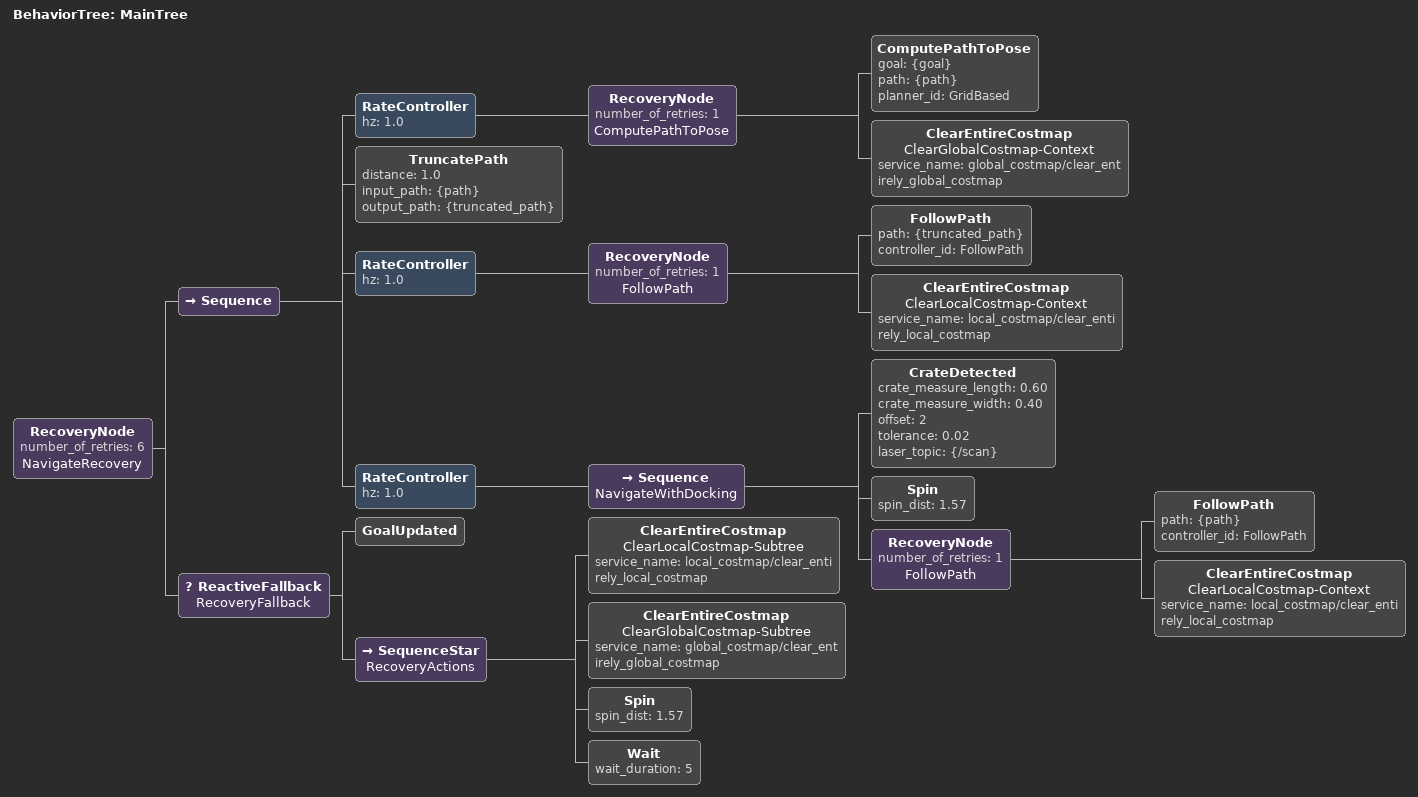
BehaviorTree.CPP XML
<!-- My custom made, hand written bt in nav2 conventions -->

<root main_tree_to_execute="MainTree">
  <BehaviorTree ID="MainTree">
    <RecoveryNode number_of_retries="6" name="NavigateRecovery">
        <Sequence>

            <RateController hz="1.0">
                <RecoveryNode number_of_retries="1" name="ComputePathToPose">
                    <ComputePathToPose goal="{goal}" path="{path}" planner_id="GridBased"/>
                    <ClearEntireCostmap name="ClearGlobalCostmap-Context" service_name="global_costmap/clear_entirely_global_costmap"/>
                </RecoveryNode>
            </RateController>

            <TruncatePath distance="1.0" input_path="{path}" output_path="{truncated_path}"/>

            <RateController hz="1.0">
                <RecoveryNode number_of_retries="1" name="FollowPath">
                    <FollowPath path="{truncated_path}" controller_id="FollowPath"/>
                    <ClearEntireCostmap name="ClearLocalCostmap-Context" service_name="local_costmap/clear_entirely_local_costmap"/>
                </RecoveryNode>
            </RateController>

           <RateController hz="1.0">
                <Sequence name="NavigateWithDocking">
                    <!-- TODO: make crate detection post goal or path to BB -->
                    <!-- TODO: if crate detect sets new goal, update path! If crate detect sets new path, use this path in FollowPath(docking) -->
                    <CrateDetected crate_measure_length="0.60" crate_measure_width="0.40" offset="2" tolerance="0.02" laser_topic="{/scan}" />

                    <!-- Wait is added to show that the last part of the path is driven by a different controller  -->
                    <Spin spin_dist="1.57"/>
                    <RecoveryNode number_of_retries="1" name="FollowPath">
                         <FollowPath path="{path}" controller_id="FollowPath"/>        <!-- to test the bt this module should be active -->
                        <!-- to test the Docking module this should be active -->
                        <ClearEntireCostmap name="ClearLocalCostmap-Context" service_name="local_costmap/clear_entirely_local_costmap"/>
                    </RecoveryNode>
                </Sequence>
            </RateController>
        </Sequence>

        <ReactiveFallback name="RecoveryFallback">
            <GoalUpdated/>
            <SequenceStar name="RecoveryActions">
                <ClearEntireCostmap name="ClearLocalCostmap-Subtree" service_name="local_costmap/clear_entirely_local_costmap"/>
                <ClearEntireCostmap name="ClearGlobalCostmap-Subtree" service_name="global_costmap/clear_entirely_global_costmap"/>
                <Spin spin_dist="1.57"/>
                <Wait wait_duration="5"/>
            </SequenceStar>
        </ReactiveFallback>
    </RecoveryNode>
  </BehaviorTree>
</root>
